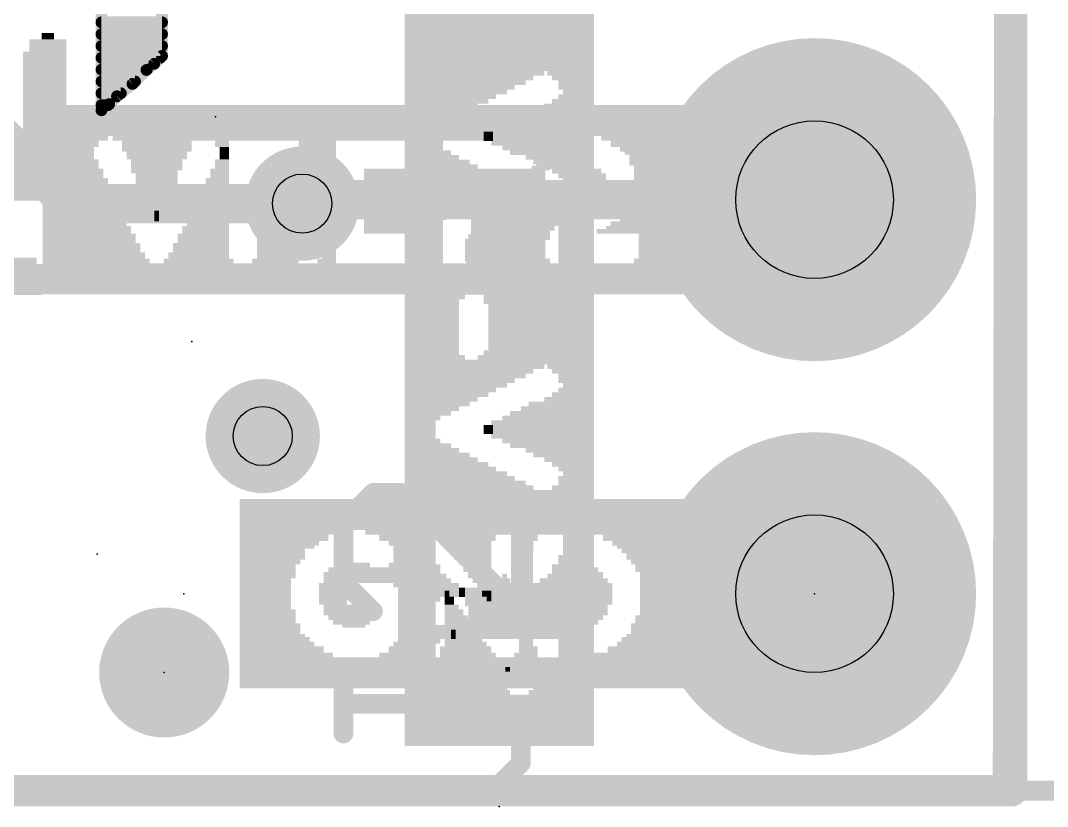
# Model space of a CAD drawing. Extents: x -25 to 82, y -13 to 16.
# Drawn here: x 12.66 to 19.28, y -0.1 to 4.96 of the extents above; entities that cross this region are included whole.
import ezdxf

# ---------------------------------------------------------------- set-up
doc = ezdxf.new("R2010")
doc.units = 0
for name, color, linetype in [('1', 12, 'CONTINUOUS'), ('16', 53, 'CONTINUOUS'), ('17', 254, 'CONTINUOUS'), ('18', 110, 'CONTINUOUS'), ('20', 53, 'CONTINUOUS'), ('21', 41, 'CONTINUOUS'), ('22', 40, 'CONTINUOUS'), ('23', 53, 'CONTINUOUS'), ('24', 53, 'CONTINUOUS'), ('25', 253, 'CONTINUOUS'), ('29', 253, 'CONTINUOUS'), ('30', 253, 'CONTINUOUS'), ('44', 253, 'CONTINUOUS'), ('47', 253, 'CONTINUOUS'), ('51', 53, 'CONTINUOUS')]:
    doc.layers.add(name, color=color, linetype=linetype)

# ---------------------------------------------------------------- blocks, each defined once
blk = doc.blocks.new('RECT')
blk.add_solid([(-0.5, -0.5), (0.5, -0.5), (-0.5, 0.5), (0.5, 0.5)])
blk = doc.blocks.new('PIE')
at = {"const_width": 0.5}
blk.add_lwpolyline([(0, -0.25, 1), (0, 0.25, 1), (0, -0.25)], format="xyb", dxfattribs=at)
blk = doc.blocks.new('ROUNDP')
at = {"const_width": 0.5}
blk.add_lwpolyline([(0, -0.25, 1), (0, 0.25, 1), (0, -0.25)], format="xyb", dxfattribs=at)
blk = doc.blocks.new('ROUNDV')
at = {"const_width": 0.5}
blk.add_lwpolyline([(0, -0.25, 1), (0, 0.25, 1), (0, -0.25)], format="xyb", dxfattribs=at)

msp = doc.modelspace()

# ---------------------------------------------------------------- linework, layer by layer
at = {"layer": '1'}
for points, const_width in [([(19.05, 12.7), (19.05, 0)], 0.2032), ([(17.78, 3.81), (14.478, 3.81)], 0.254), ([(14.478, 3.81), (14.478, 3.7846)], 0.254), ([(19.05, 0), (0, 0)], 0.2032)]:
    msp.add_lwpolyline(points, dxfattribs=dict(at, const_width=const_width))
for points, const_width in [([(14.478, 3.8735, 1), (14.478, 3.7465)], 0.127), ([(14.5415, 3.81, 1), (14.4145, 3.81)], 0.127), ([(17.78, 3.7465, 1), (17.78, 3.8735)], 0.127), ([(14.4145, 3.7846, 1), (14.5415, 3.7846)], 0.127), ([(19.05, -0.0508, 1), (19.05, 0.0508)], 0.1016), ([(18.9992, 0, 1), (19.1008, 0)], 0.1016)]:
    msp.add_lwpolyline(points, format="xyb", dxfattribs=dict(at, const_width=const_width))
at = {"layer": '16'}
for points, const_width in [([(19.05, 12.7), (19.05, 0)], 0.2032), ([(12.9794, 3.7846), (9.398, 7.366)], 0.254), ([(14.478, 3.7846), (12.9794, 3.7846)], 0.254), ([(19.05, 0), (0, 0)], 0.2032)]:
    msp.add_lwpolyline(points, dxfattribs=dict(at, const_width=const_width))
for points, const_width in [([(12.9794, 3.8481, 1), (12.9794, 3.7211)], 0.127), ([(14.478, 3.7211, 1), (14.478, 3.8481)], 0.127), ([(12.9345, 3.7397, 1), (13.0243, 3.8295)], 0.127), ([(19.05, -0.0508, 1), (19.05, 0.0508)], 0.1016), ([(18.9992, 0, 1), (19.1008, 0)], 0.1016)]:
    msp.add_lwpolyline(points, format="xyb", dxfattribs=dict(at, const_width=const_width))
at = {"layer": '20', "const_width": 0.2032}
for points in [[(19.03, 0), (19.05, 12.7)], [(0, 0), (19.03, 0)]]:
    msp.add_lwpolyline(points, dxfattribs=at)
at = {"layer": '20', "const_width": 0.1016}
for points in [[(19.03, -0.0508, 1), (19.03, 0.0508)], [(18.9792, 0.0001, 1), (19.0808, -0.0001)]]:
    msp.add_lwpolyline(points, format="xyb", dxfattribs=at)
at = {"layer": '22', "const_width": 0.0762}
for points in [[(13.5748, 4.7362), (13.5748, 6.5762)], [(13.1848, 5.4062), (13.1848, 4.3862)], [(13.1848, 4.953), (13.5748, 4.953)], [(13.1848, 4.8768), (13.5748, 4.8768)], [(13.1848, 4.8006), (13.5748, 4.8006)], [(13.5248, 4.6862), (13.5748, 4.7362)], [(13.1848, 4.7244), (13.563, 4.7244)], [(13.4748, 4.6462), (13.5248, 4.6862)], [(13.1848, 4.6482), (13.4773, 4.6482)], [(13.3848, 4.5562), (13.4748, 4.6462)], [(13.1848, 4.572), (13.4006, 4.572)], [(13.2848, 4.4762), (13.3848, 4.5562)], [(13.1848, 4.4958), (13.3093, 4.4958)], [(13.2348, 4.4262), (13.2848, 4.4762)], [(13.1848, 4.3862), (13.2348, 4.4262)], [(13.1848, 4.4196), (13.2266, 4.4196)]]:
    msp.add_lwpolyline(points, dxfattribs=at)
at = {"layer": '22', "const_width": 0.0381}
for points in [[(13.1848, 4.9721, 1), (13.1848, 4.934)], [(13.5748, 4.934, 1), (13.5748, 4.9721)], [(13.1848, 4.8959, 1), (13.1848, 4.8578)], [(13.5748, 4.8578, 1), (13.5748, 4.8959)], [(13.1848, 4.8197, 1), (13.1848, 4.7816)], [(13.5748, 4.7816, 1), (13.5748, 4.8197)], [(13.5883, 4.7227, 1), (13.5613, 4.7497)], [(13.1848, 4.7435, 1), (13.1848, 4.7054)], [(13.5113, 4.6997, 1), (13.5383, 4.6727)], [(13.5367, 4.6713, 1), (13.5129, 4.7011)], [(13.5558, 4.7362, 1), (13.5939, 4.7362)], [(13.563, 4.7054, 1), (13.563, 4.7435)], [(13.1848, 4.6673, 1), (13.1848, 4.6292)], [(13.4629, 4.6611, 1), (13.4867, 4.6313)], [(13.4883, 4.6327, 1), (13.4613, 4.6597)], [(13.4773, 4.6292, 1), (13.4773, 4.6673)], [(13.1848, 4.5911, 1), (13.1848, 4.553)], [(13.3713, 4.5697, 1), (13.3983, 4.5427)], [(13.3967, 4.5413, 1), (13.3729, 4.5711)], [(13.4006, 4.553, 1), (13.4006, 4.5911)], [(13.1848, 4.5149, 1), (13.1848, 4.4768)], [(13.2729, 4.4911, 1), (13.2967, 4.4613)], [(13.2983, 4.4627, 1), (13.2713, 4.4897)], [(13.3093, 4.4768, 1), (13.3093, 4.5149)], [(13.1848, 4.4386, 1), (13.1848, 4.4005)], [(13.2213, 4.4397, 1), (13.2483, 4.4127)], [(13.2467, 4.4113, 1), (13.2229, 4.4411)], [(13.2266, 4.4005, 1), (13.2266, 4.4386)], [(13.1729, 4.4011, 1), (13.1967, 4.3713)], [(13.1658, 4.3862, 1), (13.2039, 4.3862)]]:
    msp.add_lwpolyline(points, format="xyb", dxfattribs=at)
at = {"layer": '23'}
for p in [(13.716, 1.27), (17.78, 1.27), (13.589, 0.762)]:
    msp.add_point(p, dxfattribs=at)
at = {"layer": '24'}
for p in [(13.9192, 4.3434), (13.7668, 2.8956), (13.1572, 1.524), (13.589, 0.762), (15.748, -0.1016)]:
    msp.add_point(p, dxfattribs=at)
at = {"layer": '25', "const_width": 0.127}
for points in [[(14.9344, 1.9193), (14.7437, 1.7287)], [(15.125, 1.9193), (14.9344, 1.9193)], [(15.8877, 1.1567), (15.125, 1.9193)], [(15.8877, 1.9193), (15.8877, 1.1567)], [(14.7437, 1.7287), (14.7437, 1.3474)], [(14.7437, 1.3474), (14.9344, 1.1567)], [(14.7437, 0.3686), (14.7437, 0.75)], [(15.697, 0.5593), (14.7437, 0.5593)], [(15.8877, 0.3686), (15.697, 0.5593)], [(15.8877, 0.178), (15.8877, 0.3686)], [(15.697, -0.0127), (15.8877, 0.178)]]:
    msp.add_lwpolyline(points, dxfattribs=at)
at = {"layer": '25', "const_width": 0.0635}
for points in [[(14.9344, 1.9511, 1), (14.9344, 1.8876)], [(14.9568, 1.8969, 1), (14.9119, 1.9418)], [(15.1475, 1.9418, 1), (15.1026, 1.8969)], [(15.125, 1.8876, 1), (15.125, 1.9511)], [(15.9195, 1.9193, 1), (15.8559, 1.9193)], [(14.7755, 1.7287, 1), (14.712, 1.7287)], [(14.7213, 1.7511, 1), (14.7662, 1.7062)], [(14.7662, 1.3698, 1), (14.7213, 1.3249)], [(14.712, 1.3474, 1), (14.7755, 1.3474)], [(14.9119, 1.1342, 1), (14.9568, 1.1791)], [(15.8652, 1.1342, 1), (15.9102, 1.1791)], [(15.8559, 1.1567, 1), (15.9195, 1.1567)], [(14.7755, 0.75, 1), (14.712, 0.75)], [(14.7437, 0.591, 1), (14.7437, 0.5275)], [(15.7195, 0.5817, 1), (15.6746, 0.5368)], [(15.697, 0.5275, 1), (15.697, 0.591)], [(14.712, 0.3686, 1), (14.7755, 0.3686)], [(15.9195, 0.3686, 1), (15.8559, 0.3686)], [(15.8652, 0.3462, 1), (15.9102, 0.3911)], [(15.8559, 0.178, 1), (15.9195, 0.178)], [(15.9102, 0.1555, 1), (15.8652, 0.2004)], [(15.6746, 0.0098, 1), (15.7195, -0.0352)]]:
    msp.add_lwpolyline(points, format="xyb", dxfattribs=at)
at = {"layer": '44'}
for centre, radius in [((17.78, 3.81), 0.508), ((14.478, 3.7846), 0.1905), ((14.224, 2.286), 0.1905), ((17.78, 1.27), 0.508)]:
    msp.add_circle(centre, radius, dxfattribs=at)
at = {"layer": '47', "const_width": 0.13}
msp.add_lwpolyline([(19.05, 0), (24.81, 0)], dxfattribs=at)
at = {"layer": '47', "const_width": 0.065}
msp.add_lwpolyline([(19.05, 0.0325, 1), (19.05, -0.0325)], format="xyb", dxfattribs=at)

# ---------------------------------------------------------------- block references
at = {"layer": '1', "xscale": 0.635, "yscale": 0.635}
msp.add_blockref('PIE', (13.589, 0.762), dxfattribs=at)
at = {"layer": '16', "xscale": 0.635, "yscale": 0.635}
msp.add_blockref('PIE', (13.589, 0.762), dxfattribs=at)
at = {"layer": '17', "xscale": 1.8796, "yscale": 1.8796, "rotation": 180}
for p in [(17.78, 3.81), (17.78, 3.81), (17.78, 1.27), (17.78, 1.27)]:
    msp.add_blockref('ROUNDP', p, dxfattribs=at)
at = {"layer": '18', "xscale": 0.7366, "yscale": 0.7366}
for p in [(14.478, 3.7846), (14.478, 3.7846), (14.224, 2.286), (14.224, 2.286)]:
    msp.add_blockref('ROUNDV', p, dxfattribs=at)
at = {"layer": '21'}
for p, xscale, yscale in [((14.891, 4.405), 4.17, 0.03), ((14.891, 4.375), 4.17, 0.03), ((14.891, 4.35), 4.17, 0.02), ((14.891, 4.32), 4.17, 0.04), ((14.891, 4.285), 4.17, 0.03), ((14.891, 4.255), 4.17, 0.03), ((14.891, 4.23), 4.17, 0.02), ((13.016, 4.205), 0.42, 0.03), ((12.986, 4.17), 0.36, 0.04), ((14.756, 4.205), 3, 0.03), ((13.541, 4.17), 0.45, 0.04), ((13.961, 4.17), 0.09, 0.04), ((14.576, 4.17), 0.24, 0.04), ((15.341, 4.17), 0.09, 0.04), ((16.091, 4.17), 0.21, 0.04), ((16.691, 4.205), 0.57, 0.03), ((16.721, 4.17), 0.51, 0.04), ((12.971, 4.135), 0.33, 0.03), ((12.971, 4.115), 0.33, 0.03), ((13.541, 4.135), 0.45, 0.03), ((13.541, 4.115), 0.39, 0.03), ((13.976, 4.135), 0.06, 0.03), ((13.976, 4.115), 0.06, 0.03), ((14.591, 4.135), 0.21, 0.03), ((14.606, 4.115), 0.18, 0.03), ((15.341, 4.135), 0.09, 0.03), ((15.341, 4.115), 0.09, 0.03), ((16.061, 4.135), 0.15, 0.03), ((16.046, 4.115), 0.12, 0.03), ((16.751, 4.135), 0.45, 0.03), ((16.766, 4.115), 0.42, 0.03), ((12.971, 4.085), 0.33, 0.03), ((12.986, 4.05), 0.36, 0.04), ((13.541, 4.085), 0.39, 0.03), ((13.541, 4.05), 0.33, 0.04), ((13.961, 4.05), 0.09, 0.04), ((13.976, 4.085), 0.06, 0.03), ((14.621, 4.085), 0.15, 0.03), ((14.636, 4.05), 0.12, 0.04), ((15.341, 4.085), 0.09, 0.03), ((15.341, 4.05), 0.09, 0.04), ((16.046, 4.085), 0.12, 0.03), ((16.031, 4.05), 0.09, 0.04), ((16.781, 4.085), 0.39, 0.03), ((16.781, 4.05), 0.39, 0.04), ((12.986, 4.015), 0.36, 0.03), ((13.001, 3.995), 0.39, 0.03), ((13.001, 3.965), 0.39, 0.03), ((13.541, 4.015), 0.33, 0.03), ((13.526, 3.995), 0.3, 0.03), ((13.541, 3.965), 0.27, 0.03), ((13.946, 3.995), 0.12, 0.03), ((13.946, 3.965), 0.12, 0.03), ((13.961, 4.015), 0.09, 0.03), ((14.276, 3.995), 0.18, 0.03), ((14.306, 3.965), 0.24, 0.03), ((14.636, 4.015), 0.12, 0.03), ((14.651, 3.995), 0.09, 0.03), ((14.651, 3.965), 0.09, 0.03), ((15.131, 3.995), 0.51, 0.03), ((15.131, 3.965), 0.51, 0.03), ((15.326, 4.015), 0.12, 0.03), ((15.806, 3.995), 0.48, 0.03), ((15.806, 3.965), 0.48, 0.03), ((16.016, 4.015), 0.12, 0.03), ((16.331, 3.995), 0.15, 0.03), ((16.346, 3.965), 0.18, 0.03), ((16.796, 4.015), 0.36, 0.03), ((16.796, 3.995), 0.36, 0.03), ((16.796, 3.965), 0.36, 0.03), ((13.016, 3.93), 0.42, 0.04), ((13.016, 3.895), 0.42, 0.03), ((13.541, 3.93), 0.27, 0.04), ((13.541, 3.895), 0.21, 0.03), ((13.931, 3.93), 0.15, 0.04), ((13.931, 3.895), 0.15, 0.03), ((14.306, 3.93), 0.24, 0.04), ((14.306, 3.895), 0.24, 0.03), ((14.651, 3.93), 0.09, 0.04), ((14.651, 3.895), 0.09, 0.03), ((15.131, 3.93), 0.51, 0.04), ((15.131, 3.895), 0.51, 0.03), ((15.806, 3.93), 0.48, 0.04), ((15.806, 3.895), 0.48, 0.03), ((16.331, 3.93), 0.21, 0.04), ((16.331, 3.895), 0.21, 0.03), ((16.796, 3.93), 0.36, 0.04), ((16.796, 3.895), 0.36, 0.03), ((13.031, 3.865), 0.45, 0.03), ((13.031, 3.845), 0.45, 0.03), ((13.541, 3.865), 0.21, 0.03), ((13.541, 3.845), 0.15, 0.03), ((13.916, 3.865), 0.18, 0.03), ((13.916, 3.845), 0.18, 0.03), ((14.306, 3.865), 0.24, 0.03), ((14.291, 3.845), 0.21, 0.03), ((14.651, 3.865), 0.09, 0.03), ((14.651, 3.845), 0.09, 0.03), ((15.281, 3.865), 0.21, 0.03), ((15.281, 3.845), 0.21, 0.03), ((15.956, 3.865), 0.18, 0.03), ((15.971, 3.845), 0.21, 0.03), ((16.316, 3.865), 0.18, 0.03), ((16.316, 3.845), 0.18, 0.03), ((16.796, 3.865), 0.36, 0.03), ((16.796, 3.845), 0.36, 0.03), ((13.046, 3.81), 0.48, 0.04), ((13.046, 3.775), 0.48, 0.03), ((13.541, 3.81), 0.15, 0.04), ((13.541, 3.775), 0.09, 0.03), ((13.901, 3.81), 0.21, 0.04), ((13.901, 3.775), 0.21, 0.03), ((14.636, 3.775), 0.12, 0.03), ((14.651, 3.81), 0.09, 0.04), ((15.281, 3.81), 0.21, 0.04), ((15.281, 3.775), 0.21, 0.03), ((16.121, 3.81), 0.51, 0.04), ((16.091, 3.775), 0.45, 0.03), ((16.781, 3.775), 0.39, 0.03), ((16.796, 3.81), 0.36, 0.04), ((13.061, 3.755), 0.51, 0.03), ((13.061, 3.725), 0.51, 0.03), ((13.076, 3.69), 0.54, 0.04), ((13.541, 3.755), 0.09, 0.03), ((13.541, 3.725), 0.03, 0.03), ((13.541, 3.69), 0.03, 0.04), ((13.871, 3.69), 0.27, 0.04), ((13.886, 3.755), 0.24, 0.03), ((13.886, 3.725), 0.24, 0.03), ((14.621, 3.725), 0.15, 0.03), ((14.621, 3.69), 0.15, 0.04), ((14.636, 3.755), 0.12, 0.03), ((15.131, 3.69), 0.51, 0.04), ((15.266, 3.725), 0.24, 0.03), ((15.281, 3.755), 0.21, 0.03), ((15.866, 3.69), 0.6, 0.04), ((16.031, 3.725), 0.39, 0.03), ((16.076, 3.755), 0.42, 0.03), ((16.751, 3.69), 0.45, 0.04), ((16.766, 3.755), 0.42, 0.03), ((16.766, 3.725), 0.42, 0.03), ((13.076, 3.655), 0.54, 0.03), ((13.091, 3.625), 0.57, 0.03), ((13.856, 3.625), 0.3, 0.03), ((13.871, 3.655), 0.27, 0.03), ((14.621, 3.655), 0.15, 0.03), ((14.636, 3.625), 0.12, 0.03), ((15.131, 3.655), 0.51, 0.03), ((15.131, 3.625), 0.51, 0.03), ((15.851, 3.655), 0.57, 0.03), ((15.836, 3.625), 0.54, 0.03), ((16.706, 3.625), 0.54, 0.03), ((16.721, 3.655), 0.51, 0.03), ((13.091, 3.605), 0.57, 0.03), ((13.106, 3.57), 0.6, 0.04), ((13.841, 3.57), 0.33, 0.04), ((13.856, 3.605), 0.3, 0.03), ((14.276, 3.605), 0.18, 0.03), ((14.291, 3.57), 0.21, 0.04), ((14.636, 3.605), 0.12, 0.03), ((14.636, 3.57), 0.12, 0.04), ((15.131, 3.605), 0.51, 0.03), ((15.341, 3.57), 0.09, 0.04), ((15.821, 3.605), 0.51, 0.03), ((15.821, 3.57), 0.51, 0.04), ((16.676, 3.605), 0.6, 0.03), ((16.811, 3.57), 0.33, 0.04), ((13.106, 3.535), 0.6, 0.03), ((13.121, 3.515), 0.63, 0.03), ((13.826, 3.515), 0.36, 0.03), ((13.841, 3.535), 0.33, 0.03), ((14.291, 3.535), 0.21, 0.03), ((14.306, 3.515), 0.24, 0.03), ((14.651, 3.535), 0.09, 0.03), ((14.651, 3.515), 0.09, 0.03), ((15.341, 3.535), 0.09, 0.03), ((15.341, 3.515), 0.09, 0.03), ((15.806, 3.535), 0.48, 0.03), ((15.806, 3.515), 0.48, 0.03), ((16.811, 3.535), 0.33, 0.03), ((16.811, 3.515), 0.33, 0.03), ((13.121, 3.485), 0.63, 0.03), ((13.136, 3.45), 0.66, 0.04), ((13.811, 3.45), 0.39, 0.04), ((13.826, 3.485), 0.36, 0.03), ((14.306, 3.485), 0.24, 0.03), ((14.306, 3.45), 0.24, 0.04), ((14.651, 3.485), 0.09, 0.03), ((14.651, 3.45), 0.09, 0.04), ((15.341, 3.485), 0.09, 0.03), ((15.341, 3.45), 0.09, 0.04), ((15.806, 3.485), 0.48, 0.03), ((15.806, 3.45), 0.48, 0.04), ((16.811, 3.485), 0.33, 0.03), ((16.811, 3.45), 0.33, 0.04), ((13.151, 3.415), 0.69, 0.03), ((14.891, 3.385), 4.17, 0.03), ((13.811, 3.415), 0.45, 0.03), ((14.306, 3.415), 0.3, 0.03), ((14.636, 3.415), 0.12, 0.03), ((15.326, 3.415), 0.12, 0.03), ((15.806, 3.415), 0.54, 0.03), ((16.796, 3.415), 0.36, 0.03), ((14.891, 3.355), 4.17, 0.03), ((14.891, 3.325), 4.17, 0.03), ((14.891, 3.305), 4.17, 0.03), ((14.891, 3.275), 4.17, 0.03), ((14.891, 3.245), 4.17, 0.03), ((14.891, 3.215), 4.17, 0.03), ((15.531, 1.865), 2.91, 0.03), ((15.531, 1.835), 2.91, 0.03), ((15.531, 1.81), 2.91, 0.02), ((15.531, 1.78), 2.91, 0.04), ((15.531, 1.745), 2.91, 0.03), ((15.531, 1.715), 2.91, 0.03), ((15.531, 1.69), 2.91, 0.02), ((14.391, 1.665), 0.63, 0.03), ((15.936, 1.665), 2.1, 0.03), ((14.361, 1.63), 0.57, 0.04), ((14.331, 1.595), 0.51, 0.03), ((14.316, 1.575), 0.48, 0.03), ((15.096, 1.63), 0.24, 0.04), ((15.111, 1.595), 0.15, 0.03), ((15.126, 1.575), 0.12, 0.03), ((15.546, 1.63), 0.36, 0.04), ((15.546, 1.595), 0.3, 0.03), ((15.561, 1.575), 0.27, 0.03), ((15.936, 1.63), 0.12, 0.04), ((15.921, 1.595), 0.09, 0.03), ((15.921, 1.575), 0.09, 0.03), ((16.701, 1.63), 0.57, 0.04), ((16.731, 1.595), 0.51, 0.03), ((16.746, 1.575), 0.48, 0.03), ((14.286, 1.545), 0.42, 0.03), ((14.286, 1.51), 0.42, 0.04), ((15.126, 1.545), 0.12, 0.03), ((15.126, 1.51), 0.12, 0.04), ((15.561, 1.545), 0.27, 0.03), ((15.576, 1.51), 0.24, 0.04), ((15.921, 1.545), 0.09, 0.03), ((15.921, 1.51), 0.09, 0.04), ((16.761, 1.545), 0.45, 0.03), ((16.776, 1.51), 0.42, 0.04), ((14.271, 1.475), 0.39, 0.03), ((14.256, 1.455), 0.36, 0.03), ((14.811, 1.455), 0.21, 0.03), ((15.111, 1.455), 0.15, 0.03), ((15.126, 1.475), 0.12, 0.03), ((15.591, 1.475), 0.21, 0.03), ((15.606, 1.455), 0.18, 0.03), ((15.921, 1.475), 0.09, 0.03), ((15.921, 1.455), 0.09, 0.03), ((16.266, 1.455), 0.18, 0.03), ((16.791, 1.475), 0.39, 0.03), ((16.806, 1.455), 0.36, 0.03), ((14.256, 1.425), 0.36, 0.03), ((14.256, 1.39), 0.36, 0.04), ((14.901, 1.39), 0.57, 0.04), ((14.916, 1.425), 0.54, 0.03), ((15.606, 1.425), 0.18, 0.03), ((15.621, 1.39), 0.15, 0.04), ((15.921, 1.425), 0.09, 0.03), ((15.921, 1.39), 0.09, 0.04), ((16.281, 1.425), 0.21, 0.03), ((16.296, 1.39), 0.24, 0.04), ((16.806, 1.425), 0.36, 0.03), ((16.821, 1.39), 0.33, 0.04), ((14.241, 1.355), 0.33, 0.03), ((14.241, 1.325), 0.33, 0.03), ((14.691, 1.325), 0.21, 0.03), ((14.901, 1.355), 0.57, 0.03), ((15.126, 1.325), 0.12, 0.03), ((15.636, 1.355), 0.12, 0.03), ((15.651, 1.325), 0.09, 0.03), ((15.921, 1.355), 0.09, 0.03), ((15.921, 1.325), 0.09, 0.03), ((16.311, 1.355), 0.27, 0.03), ((16.326, 1.325), 0.3, 0.03), ((16.821, 1.355), 0.33, 0.03), ((16.821, 1.325), 0.33, 0.03), ((14.241, 1.305), 0.33, 0.03), ((14.241, 1.27), 0.33, 0.04), ((14.676, 1.305), 0.18, 0.03), ((14.676, 1.27), 0.18, 0.04), ((15.141, 1.305), 0.09, 0.03), ((15.141, 1.27), 0.09, 0.04), ((15.411, 1.27), 0.03, 0.04), ((15.651, 1.305), 0.09, 0.03), ((15.666, 1.27), 0.06, 0.04), ((15.921, 1.305), 0.09, 0.03), ((15.921, 1.27), 0.09, 0.04), ((16.326, 1.305), 0.3, 0.03), ((16.326, 1.27), 0.3, 0.04), ((16.821, 1.305), 0.33, 0.03), ((16.821, 1.27), 0.33, 0.04), ((14.241, 1.235), 0.33, 0.03), ((14.241, 1.215), 0.33, 0.03), ((14.241, 1.185), 0.33, 0.03), ((14.676, 1.235), 0.18, 0.03), ((14.676, 1.215), 0.18, 0.03), ((14.766, 1.185), 0.3, 0.03), ((15.141, 1.235), 0.09, 0.03), ((15.141, 1.215), 0.09, 0.03), ((15.141, 1.185), 0.09, 0.03), ((15.426, 1.235), 0.06, 0.03), ((15.426, 1.215), 0.06, 0.03), ((15.441, 1.185), 0.09, 0.03), ((15.681, 1.235), 0.03, 0.03), ((15.921, 1.235), 0.09, 0.03), ((15.921, 1.215), 0.09, 0.03), ((15.921, 1.185), 0.09, 0.03), ((16.326, 1.235), 0.3, 0.03), ((16.326, 1.215), 0.3, 0.03), ((16.311, 1.185), 0.27, 0.03), ((16.821, 1.235), 0.33, 0.03), ((16.821, 1.215), 0.33, 0.03), ((16.821, 1.185), 0.33, 0.03), ((14.256, 1.15), 0.36, 0.04), ((14.256, 1.115), 0.36, 0.03), ((14.766, 1.15), 0.3, 0.04), ((14.781, 1.115), 0.27, 0.03), ((15.141, 1.15), 0.09, 0.04), ((15.141, 1.115), 0.09, 0.03), ((15.456, 1.15), 0.12, 0.04), ((15.471, 1.115), 0.15, 0.03), ((15.921, 1.15), 0.09, 0.04), ((15.921, 1.115), 0.09, 0.03), ((16.311, 1.15), 0.27, 0.04), ((16.296, 1.115), 0.24, 0.03), ((16.806, 1.115), 0.36, 0.03), ((16.821, 1.15), 0.33, 0.04), ((14.256, 1.085), 0.36, 0.03), ((14.271, 1.065), 0.39, 0.03), ((14.796, 1.085), 0.24, 0.03), ((14.811, 1.065), 0.15, 0.03), ((15.141, 1.085), 0.09, 0.03), ((15.141, 1.065), 0.09, 0.03), ((15.471, 1.085), 0.15, 0.03), ((15.486, 1.065), 0.18, 0.03), ((15.921, 1.085), 0.09, 0.03), ((15.921, 1.065), 0.09, 0.03), ((16.281, 1.085), 0.21, 0.03), ((16.236, 1.065), 0.12, 0.03), ((16.791, 1.065), 0.39, 0.03), ((16.806, 1.085), 0.36, 0.03), ((14.271, 1.03), 0.39, 0.04), ((14.286, 0.995), 0.42, 0.03), ((15.141, 1.03), 0.09, 0.04), ((15.141, 0.995), 0.09, 0.03), ((15.501, 1.03), 0.21, 0.04), ((15.516, 0.995), 0.24, 0.03), ((15.921, 1.03), 0.09, 0.04), ((15.921, 0.995), 0.09, 0.03), ((16.776, 0.995), 0.42, 0.03), ((16.791, 1.03), 0.39, 0.04), ((14.301, 0.975), 0.45, 0.03), ((14.316, 0.945), 0.48, 0.03), ((14.346, 0.91), 0.54, 0.04), ((15.126, 0.91), 0.18, 0.04), ((15.126, 0.945), 0.12, 0.03), ((15.141, 0.975), 0.09, 0.03), ((15.531, 0.91), 0.33, 0.04), ((15.516, 0.975), 0.24, 0.03), ((15.531, 0.945), 0.27, 0.03), ((15.921, 0.975), 0.09, 0.03), ((15.921, 0.945), 0.09, 0.03), ((15.936, 0.91), 0.12, 0.04), ((16.716, 0.91), 0.54, 0.04), ((16.746, 0.945), 0.48, 0.03), ((16.761, 0.975), 0.45, 0.03), ((14.376, 0.875), 0.6, 0.03), ((15.096, 0.875), 0.24, 0.03), ((15.546, 0.875), 0.36, 0.03), ((15.921, 0.875), 0.15, 0.03), ((16.671, 0.875), 0.63, 0.03), ((15.531, 0.845), 2.91, 0.03), ((15.531, 0.815), 2.91, 0.03), ((15.531, 0.785), 2.91, 0.03), ((15.531, 0.765), 2.91, 0.03), ((15.531, 0.735), 2.91, 0.03), ((15.531, 0.705), 2.91, 0.03), ((15.531, 0.675), 2.91, 0.03)]:
    msp.add_blockref('RECT', p, dxfattribs=dict(at, xscale=xscale, yscale=yscale))
at = {"layer": '22', "xscale": 1.2192, "yscale": 3.7846}
msp.add_blockref('RECT', (15.748, 6.7945), dxfattribs=at)
at = {"layer": '22'}
for p, xscale, yscale, rotation in [((15.153, 2.6134), 4.65, 0.03, 90), ((15.183, 2.6134), 4.65, 0.03, 90), ((15.213, 2.6134), 4.65, 0.03, 90), ((15.243, 2.6134), 4.65, 0.03, 90), ((15.263, 2.6134), 4.65, 0.03, 90), ((15.293, 2.6134), 4.65, 0.03, 90), ((15.323, 2.6134), 4.65, 0.03, 90), ((15.353, 4.6084), 0.66, 0.03, 90), ((15.388, 4.6234), 0.63, 0.04, 90), ((15.423, 4.6234), 0.63, 0.03, 90), ((15.453, 4.6384), 0.6, 0.03, 90), ((15.473, 4.6384), 0.6, 0.03, 90), ((15.508, 4.6534), 0.57, 0.04, 90), ((15.543, 4.6534), 0.57, 0.03, 90), ((15.563, 4.6684), 0.54, 0.03, 90), ((15.593, 4.6684), 0.54, 0.03, 90), ((15.628, 4.6834), 0.51, 0.04, 90), ((15.663, 4.6834), 0.51, 0.03, 90), ((15.693, 4.6984), 0.48, 0.03, 90), ((15.713, 4.6984), 0.48, 0.03, 90), ((15.748, 4.7134), 0.45, 0.04, 90), ((15.783, 4.7134), 0.45, 0.03, 90), ((15.803, 4.7284), 0.42, 0.03, 90), ((15.833, 4.7284), 0.42, 0.03, 90), ((15.868, 4.7434), 0.39, 0.04, 90), ((15.903, 4.7434), 0.39, 0.03, 90), ((15.933, 4.7584), 0.36, 0.03, 90), ((15.953, 4.7584), 0.36, 0.03, 90), ((15.988, 4.7734), 0.33, 0.04, 90), ((16.023, 4.7734), 0.33, 0.03, 90), ((16.053, 4.7884), 0.3, 0.03, 90), ((16.073, 4.7734), 0.33, 0.03, 90), ((16.108, 4.7584), 0.36, 0.04, 90), ((16.143, 4.7284), 0.42, 0.03, 90), ((16.168, 2.6134), 4.65, 0.02, 90), ((16.193, 2.6134), 4.65, 0.03, 90), ((16.223, 2.6134), 4.65, 0.03, 90), ((16.258, 2.6134), 4.65, 0.04, 90), ((16.288, 2.6134), 4.65, 0.02, 90), ((16.313, 2.6134), 4.65, 0.03, 90), ((16.343, 2.6134), 4.65, 0.03, 90), ((12.8392, 4.8234), 0.24, 0.04, 180), ((12.8392, 4.8634), 0.08, 0.04, 180), ((12.8392, 4.7834), 0.24, 0.04, 180), ((12.8192, 4.7434), 0.28, 0.04, 180), ((12.8192, 4.7034), 0.28, 0.04, 180), ((12.8192, 4.6634), 0.28, 0.04, 180), ((12.8192, 4.6234), 0.28, 0.04, 180), ((12.8192, 4.5834), 0.28, 0.04, 180), ((12.8192, 4.5434), 0.28, 0.04, 180), ((12.8192, 4.5034), 0.28, 0.04, 180), ((12.8192, 4.4634), 0.28, 0.04, 180), ((12.8192, 4.4234), 0.28, 0.04, 180), ((16.108, 4.2184), 0.48, 0.04, 90), ((16.143, 4.2184), 0.54, 0.03, 90), ((12.8192, 4.3834), 0.28, 0.04, 180), ((15.903, 4.2334), 0.27, 0.03, 90), ((15.933, 4.2184), 0.3, 0.03, 90), ((15.953, 4.2334), 0.33, 0.03, 90), ((15.988, 4.2184), 0.36, 0.04, 90), ((16.023, 4.2184), 0.36, 0.03, 90), ((16.053, 4.2184), 0.42, 0.03, 90), ((16.073, 4.2184), 0.42, 0.03, 90), ((12.8192, 4.3434), 0.28, 0.04, 180), ((12.8192, 4.3034), 0.28, 0.04, 180), ((15.783, 4.2184), 0.18, 0.03, 90), ((15.803, 4.2184), 0.18, 0.03, 90), ((15.833, 4.2184), 0.24, 0.03, 90), ((15.868, 4.2184), 0.24, 0.04, 90), ((12.8192, 4.2634), 0.28, 0.04, 180), ((12.8192, 4.2234), 0.28, 0.04, 180), ((15.663, 4.2184), 0.06, 0.03, 90), ((15.693, 4.2184), 0.06, 0.03, 90), ((15.713, 4.2184), 0.12, 0.03, 90), ((15.748, 4.2184), 0.12, 0.04, 90), ((12.8192, 4.1834), 0.28, 0.04, 180), ((12.8192, 4.1434), 0.28, 0.04, 180), ((12.8192, 4.1034), 0.28, 0.04, 180), ((15.353, 3.8884), 0.54, 0.03, 90), ((15.388, 3.9034), 0.45, 0.04, 90), ((15.423, 3.9184), 0.42, 0.03, 90), ((12.6392, 4.0234), 0.64, 0.04, 180), ((12.8192, 4.0634), 0.28, 0.04, 180), ((15.453, 3.9034), 0.39, 0.03, 90), ((15.473, 3.9184), 0.36, 0.03, 90), ((15.508, 3.9034), 0.33, 0.04, 90), ((15.543, 3.9184), 0.3, 0.03, 90), ((15.563, 3.9034), 0.27, 0.03, 90), ((15.593, 3.9034), 0.27, 0.03, 90), ((12.5792, 3.9834), 0.76, 0.04, 180), ((15.628, 3.8884), 0.24, 0.04, 90), ((15.663, 3.8884), 0.24, 0.03, 90), ((15.693, 3.8584), 0.24, 0.03, 90), ((15.713, 3.8584), 0.24, 0.03, 90), ((12.5792, 3.9434), 0.76, 0.04, 180), ((12.5792, 3.9034), 0.76, 0.04, 180), ((15.748, 3.8284), 0.24, 0.04, 90), ((15.783, 3.8284), 0.24, 0.03, 90), ((15.803, 3.7834), 0.27, 0.03, 90), ((15.833, 3.7684), 0.3, 0.03, 90), ((16.143, 3.2734), 1.29, 0.03, 90), ((12.5792, 3.8634), 0.76, 0.04, 180), ((12.5792, 3.8234), 0.68, 0.04, 180), ((15.868, 3.6784), 0.42, 0.04, 90), ((15.903, 3.6784), 0.42, 0.03, 90), ((15.933, 3.6634), 0.39, 0.03, 90), ((15.953, 3.7834), 0.15, 0.03, 90), ((16.108, 3.7984), 0.12, 0.04, 90), ((15.988, 3.7834), 0.09, 0.04, 90), ((16.023, 3.7834), 0.09, 0.03, 90), ((16.053, 3.7834), 0.09, 0.03, 90), ((16.073, 3.7834), 0.09, 0.03, 90), ((15.563, 3.4834), 0.21, 0.03, 90), ((15.593, 3.3934), 0.39, 0.03, 90), ((15.543, 3.4834), 0.15, 0.03, 90), ((15.628, 3.3784), 0.36, 0.04, 90), ((15.663, 3.4984), 0.12, 0.03, 90), ((12.3268, 3.3756), 1.04, 0.04, 180), ((12.3268, 3.4156), 0.88, 0.04, 180), ((12.3268, 3.3356), 1.04, 0.04, 180), ((12.3268, 3.2956), 1.04, 0.04, 180), ((15.353, 2.8684), 0.96, 0.03, 90), ((15.388, 2.8684), 0.9, 0.04, 90), ((15.563, 3.2584), 0.12, 0.03, 90), ((15.663, 3.2284), 0.18, 0.03, 90), ((16.073, 3.0184), 0.6, 0.03, 90), ((16.108, 3.0034), 0.63, 0.04, 90), ((12.3268, 3.2556), 1.04, 0.04, 180), ((15.423, 2.8384), 0.84, 0.03, 90), ((15.453, 2.8534), 0.81, 0.03, 90), ((15.508, 3.2134), 0.09, 0.04, 90), ((15.543, 3.2434), 0.09, 0.03, 90), ((15.693, 2.9134), 0.69, 0.03, 90), ((15.713, 2.9134), 0.69, 0.03, 90), ((15.748, 2.9284), 0.66, 0.04, 90), ((15.783, 2.9284), 0.66, 0.03, 90), ((15.803, 2.9434), 0.63, 0.03, 90), ((15.833, 2.9434), 0.63, 0.03, 90), ((15.868, 2.9734), 0.63, 0.04, 90), ((15.903, 2.9734), 0.63, 0.03, 90), ((15.933, 2.9884), 0.6, 0.03, 90), ((15.953, 2.9884), 0.6, 0.03, 90), ((15.988, 3.0034), 0.57, 0.04, 90), ((16.023, 3.0034), 0.57, 0.03, 90), ((16.053, 3.0184), 0.54, 0.03, 90), ((12.3268, 3.2156), 0.96, 0.04, 180), ((15.473, 2.8384), 0.78, 0.03, 90), ((15.508, 2.6434), 0.33, 0.04, 90), ((15.628, 2.6734), 0.27, 0.04, 90), ((15.663, 2.6884), 0.3, 0.03, 90), ((15.543, 2.6284), 0.3, 0.03, 90), ((15.563, 2.6434), 0.27, 0.03, 90), ((15.593, 2.6434), 0.27, 0.03, 90), ((16.143, 2.3284), 0.54, 0.03, 90), ((16.053, 2.3284), 0.42, 0.03, 90), ((16.073, 2.3284), 0.42, 0.03, 90), ((16.108, 2.3284), 0.48, 0.04, 90), ((15.903, 2.3434), 0.27, 0.03, 90), ((15.933, 2.3284), 0.3, 0.03, 90), ((15.953, 2.3434), 0.33, 0.03, 90), ((15.988, 2.3284), 0.36, 0.04, 90), ((16.023, 2.3284), 0.36, 0.03, 90), ((15.713, 2.3284), 0.12, 0.03, 90), ((15.748, 2.3284), 0.12, 0.04, 90), ((15.783, 2.3284), 0.18, 0.03, 90), ((15.803, 2.3284), 0.18, 0.03, 90), ((15.833, 2.3284), 0.24, 0.03, 90), ((15.868, 2.3284), 0.24, 0.04, 90), ((15.663, 2.3284), 0.06, 0.03, 90), ((15.693, 2.3284), 0.06, 0.03, 90), ((15.353, 1.9984), 0.54, 0.03, 90), ((15.388, 1.9984), 0.48, 0.04, 90), ((15.423, 2.0284), 0.42, 0.03, 90), ((15.453, 2.0134), 0.39, 0.03, 90), ((15.473, 2.0284), 0.36, 0.03, 90), ((15.508, 2.0284), 0.3, 0.04, 90), ((15.543, 2.0284), 0.3, 0.03, 90), ((15.563, 2.0134), 0.27, 0.03, 90), ((15.593, 2.0134), 0.27, 0.03, 90), ((15.628, 1.9984), 0.24, 0.04, 90), ((15.663, 1.9984), 0.24, 0.03, 90), ((15.693, 1.9684), 0.24, 0.03, 90), ((15.713, 1.9684), 0.24, 0.03, 90), ((15.748, 1.9384), 0.24, 0.04, 90), ((15.783, 1.9234), 0.27, 0.03, 90), ((15.803, 1.9234), 0.21, 0.03, 90), ((15.833, 1.9384), 0.18, 0.03, 90), ((15.868, 1.9234), 0.15, 0.04, 90), ((15.903, 1.9234), 0.15, 0.03, 90), ((16.143, 1.8484), 0.36, 0.03, 90), ((15.933, 1.9084), 0.12, 0.03, 90), ((15.953, 1.9084), 0.12, 0.03, 90), ((15.988, 1.8934), 0.09, 0.04, 90), ((16.023, 1.8784), 0.12, 0.03, 90), ((16.053, 1.8784), 0.12, 0.03, 90), ((16.073, 1.8634), 0.15, 0.03, 90), ((16.108, 1.8484), 0.24, 0.04, 90), ((15.543, 1.5934), 0.15, 0.03, 90), ((15.563, 1.5934), 0.21, 0.03, 90), ((15.593, 1.5934), 0.21, 0.03, 90), ((15.628, 1.5784), 0.18, 0.04, 90), ((15.663, 1.5934), 0.15, 0.03, 90), ((15.903, 1.5934), 0.15, 0.03, 90), ((15.933, 1.5934), 0.15, 0.03, 90), ((15.868, 1.5934), 0.09, 0.04, 90), ((15.953, 1.5934), 0.09, 0.03, 90), ((15.353, 1.3384), 0.24, 0.03, 90), ((16.108, 1.2184), 0.48, 0.04, 90), ((16.143, 0.9034), 1.23, 0.03, 90), ((15.388, 1.3234), 0.15, 0.04, 90), ((15.783, 1.1884), 0.42, 0.03, 90), ((16.073, 1.1884), 0.42, 0.03, 90), ((15.423, 1.3084), 0.12, 0.03, 90), ((15.453, 1.2934), 0.09, 0.03, 90), ((15.473, 1.2934), 0.09, 0.03, 90), ((15.693, 1.1584), 0.36, 0.03, 90), ((15.713, 1.1584), 0.36, 0.03, 90), ((15.748, 1.1734), 0.39, 0.04, 90), ((15.803, 1.1734), 0.39, 0.03, 90), ((15.833, 1.1584), 0.36, 0.03, 90), ((15.868, 1.1584), 0.36, 0.04, 90), ((15.903, 1.1584), 0.36, 0.03, 90), ((15.933, 1.1584), 0.36, 0.03, 90), ((15.953, 1.1584), 0.36, 0.03, 90), ((15.988, 1.1584), 0.36, 0.04, 90), ((16.023, 1.1734), 0.39, 0.03, 90), ((16.053, 1.1734), 0.39, 0.03, 90), ((15.508, 1.2784), 0.06, 0.04, 90), ((15.543, 1.2484), 0.12, 0.03, 90), ((15.563, 1.1434), 0.33, 0.03, 90), ((15.593, 1.1434), 0.33, 0.03, 90), ((15.628, 1.1434), 0.33, 0.04, 90), ((15.663, 1.1434), 0.33, 0.03, 90), ((15.353, 1.0084), 0.12, 0.03, 90), ((15.388, 1.0234), 0.09, 0.04, 90), ((15.423, 1.0234), 0.09, 0.03, 90), ((15.473, 1.0234), 0.09, 0.03, 90), ((15.508, 1.0234), 0.09, 0.04, 90), ((15.543, 1.0384), 0.12, 0.03, 90), ((15.453, 1.0084), 0.06, 0.03, 90), ((15.353, 0.5584), 0.54, 0.03, 90), ((15.388, 0.5434), 0.51, 0.04, 90), ((15.423, 0.5434), 0.51, 0.03, 90), ((15.453, 0.5434), 0.51, 0.03, 90), ((15.473, 0.5434), 0.51, 0.03, 90), ((15.508, 0.5434), 0.51, 0.04, 90), ((15.543, 0.5434), 0.51, 0.03, 90), ((15.563, 0.5434), 0.51, 0.03, 90), ((15.593, 0.5434), 0.51, 0.03, 90), ((15.628, 0.5434), 0.51, 0.04, 90), ((15.663, 0.5434), 0.51, 0.03, 90), ((15.693, 0.5434), 0.51, 0.03, 90), ((15.713, 0.5434), 0.51, 0.03, 90), ((15.748, 0.5434), 0.51, 0.04, 90), ((15.783, 0.5434), 0.51, 0.03, 90), ((15.803, 0.7834), 0.03, 0.03, 90), ((16.073, 0.5434), 0.51, 0.03, 90), ((16.108, 0.5584), 0.54, 0.04, 90), ((16.023, 0.5134), 0.45, 0.03, 90), ((16.053, 0.5284), 0.48, 0.03, 90), ((15.988, 0.4834), 0.39, 0.04, 90), ((15.803, 0.4684), 0.36, 0.03, 90), ((15.833, 0.4534), 0.33, 0.03, 90), ((15.868, 0.4534), 0.33, 0.04, 90), ((15.903, 0.4534), 0.33, 0.03, 90), ((15.933, 0.4534), 0.33, 0.03, 90), ((15.953, 0.4684), 0.36, 0.03, 90)]:
    msp.add_blockref('RECT', p, dxfattribs=dict(at, xscale=xscale, yscale=yscale, rotation=rotation))
at = {"layer": '29', "xscale": 2.0828, "yscale": 2.0828, "rotation": 180}
for p in [(17.78, 3.81), (17.78, 1.27)]:
    msp.add_blockref('ROUNDP', p, dxfattribs=at)
at = {"layer": '29', "xscale": 0.8382, "yscale": 0.8382}
msp.add_blockref('PIE', (13.589, 0.762), dxfattribs=at)
at = {"layer": '30', "xscale": 2.0828, "yscale": 2.0828, "rotation": 180}
for p in [(17.78, 3.81), (17.78, 1.27)]:
    msp.add_blockref('ROUNDP', p, dxfattribs=at)
at = {"layer": '30', "xscale": 0.8382, "yscale": 0.8382}
msp.add_blockref('PIE', (13.589, 0.762), dxfattribs=at)
at = {"layer": '51', "xscale": 0.508, "yscale": 0.508, "rotation": 90}
for p in [(17.78, 3.81), (17.78, 1.27)]:
    msp.add_blockref('RECT', p, dxfattribs=at)

doc.saveas('drawing.dxf')
